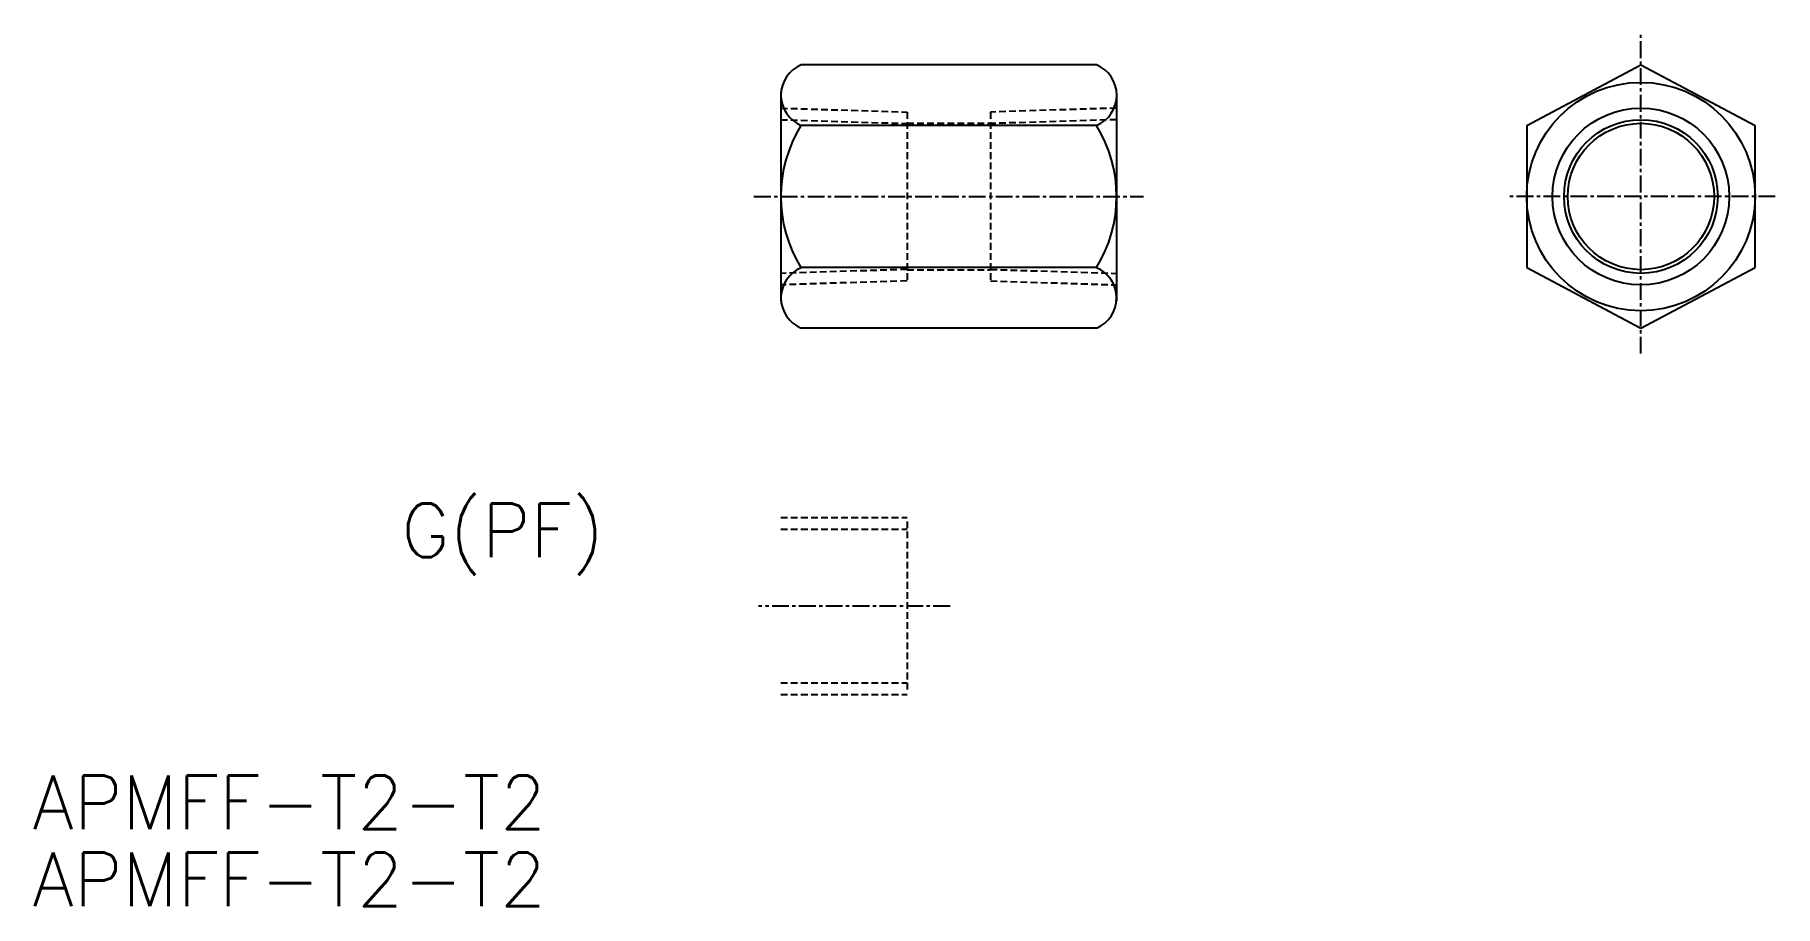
# Model space of a CAD drawing. Extents: x 88 to 218, y 203 to 268.
import ezdxf

# ---------------------------------------------------------------- set-up
doc = ezdxf.new("R2010")
doc.units = 0
doc.linetypes.add('CENTER', pattern=[2, 1.25, -0.25, 0.25, -0.25])
doc.linetypes.add('DASHED', pattern=[0.75, 0.5, -0.25])
doc.layers.get('0').update_dxf_attribs({"linetype": 'CONTINUOUS'})
doc.layers.add('CENTER', color=1, linetype='CENTER')
doc.styles.get("Standard").update_dxf_attribs({"font": 'txt.shx', "bigfont": '@extfont2.shx'})

msp = doc.modelspace()

# ---------------------------------------------------------------- linework, layer by layer
at = {"color": 7, "linetype": 'CONTINUOUS'}
for p, q in [((167.29, 265.79), (145.29, 265.79)), ((199.32, 261.28), (207.82, 265.79)), ((207.82, 265.79), (216.32, 261.28)), ((143.79, 263.77), (143.79, 248.21)), ((168.79, 263.56), (168.79, 248.21)), ((199.32, 261.28), (199.32, 250.7)), ((216.32, 250.7), (216.32, 261.28)), ((167.29, 250.7), (145.29, 250.7)), ((199.32, 250.7), (207.82, 246.19)), ((207.82, 246.19), (216.32, 250.7)), ((167.29, 246.19), (145.29, 246.19))]:
    msp.add_line(p, q, dxfattribs=at)
at = {"color": 3, "linetype": 'DASHED'}
for p, q in [((143.79, 262.57), (153.19, 262.28)), ((153.19, 262.28), (153.19, 249.71)), ((168.79, 262.57), (159.39, 262.28)), ((159.39, 262.28), (159.39, 249.71)), ((143.79, 261.71), (153.19, 261.42)), ((153.19, 261.44), (159.39, 261.44)), ((168.79, 261.71), (159.39, 261.42)), ((153.19, 250.56), (143.79, 250.27)), ((153.19, 250.54), (159.39, 250.54)), ((159.39, 250.56), (168.79, 250.27)), ((153.19, 249.71), (143.79, 249.41)), ((159.39, 249.71), (168.79, 249.41)), ((143.79, 232.08), (153.19, 232.08)), ((143.79, 231.22), (153.19, 231.22)), ((153.19, 231.79), (153.19, 219.22)), ((143.79, 219.78), (153.19, 219.78)), ((143.79, 218.92), (153.19, 218.92))]:
    msp.add_line(p, q, dxfattribs=at)
at = {"color": 7, "linetype": 'CONTINUOUS'}
for radius in [8.5, 5.72, 5.45]:
    msp.add_circle((207.82, 255.99), radius, dxfattribs=at)
at = {"color": 3, "linetype": 'CONTINUOUS'}
msp.add_circle((207.82, 255.99), 6.58, dxfattribs=at)
at = {"color": 7, "linetype": 'CONTINUOUS'}
for centre, radius, start, end in [((146.24, 263.54), 2.44, 112.7127, 247.2873), ((166.35, 263.54), 2.45, 292.8158, 67.1842), ((146.24, 248.44), 2.44, 112.7127, 247.2873), ((166.35, 248.44), 2.44, 292.7127, 67.2873)]:
    msp.add_arc(centre, radius, start, end, dxfattribs=at)
at = {"layer": 'CENTER', "color": 1, "linetype": 'CENTER'}
for p, q in [((207.82, 244.3), (207.82, 268.03)), ((141.79, 255.99), (170.79, 255.99)), ((217.82, 255.99), (197.82, 255.99)), ((156.39, 225.5), (142.14, 225.5))]:
    msp.add_line(p, q, dxfattribs=at)
at = {"layer": 'CENTER', "color": 7, "linetype": 'CONTINUOUS'}
msp.add_line((167.29, 261.28), (145.29, 261.28), dxfattribs=at)
for centre, start, end in [((153.85, 255.99), 148.2757, 211.7243), ((153.85, 255.99), 148.2757, 211.7243), ((158.73, 255.99), 328.2757, 31.7243)]:
    msp.add_arc(centre, 10.06, start, end, dxfattribs=at)

# ---------------------------------------------------------------- texts
at = {"color": 7, "linetype": 'CONTINUOUS'}
for s, p in [('G(PF)', (115.54, 229.14)), ('APMFF-T2-T2', (88.08, 208.89)), ('APMFF-T2-T2', (88.08, 203.15))]:
    msp.add_text(s, height=4, dxfattribs=at).set_placement(p)

doc.saveas('drawing.dxf')
